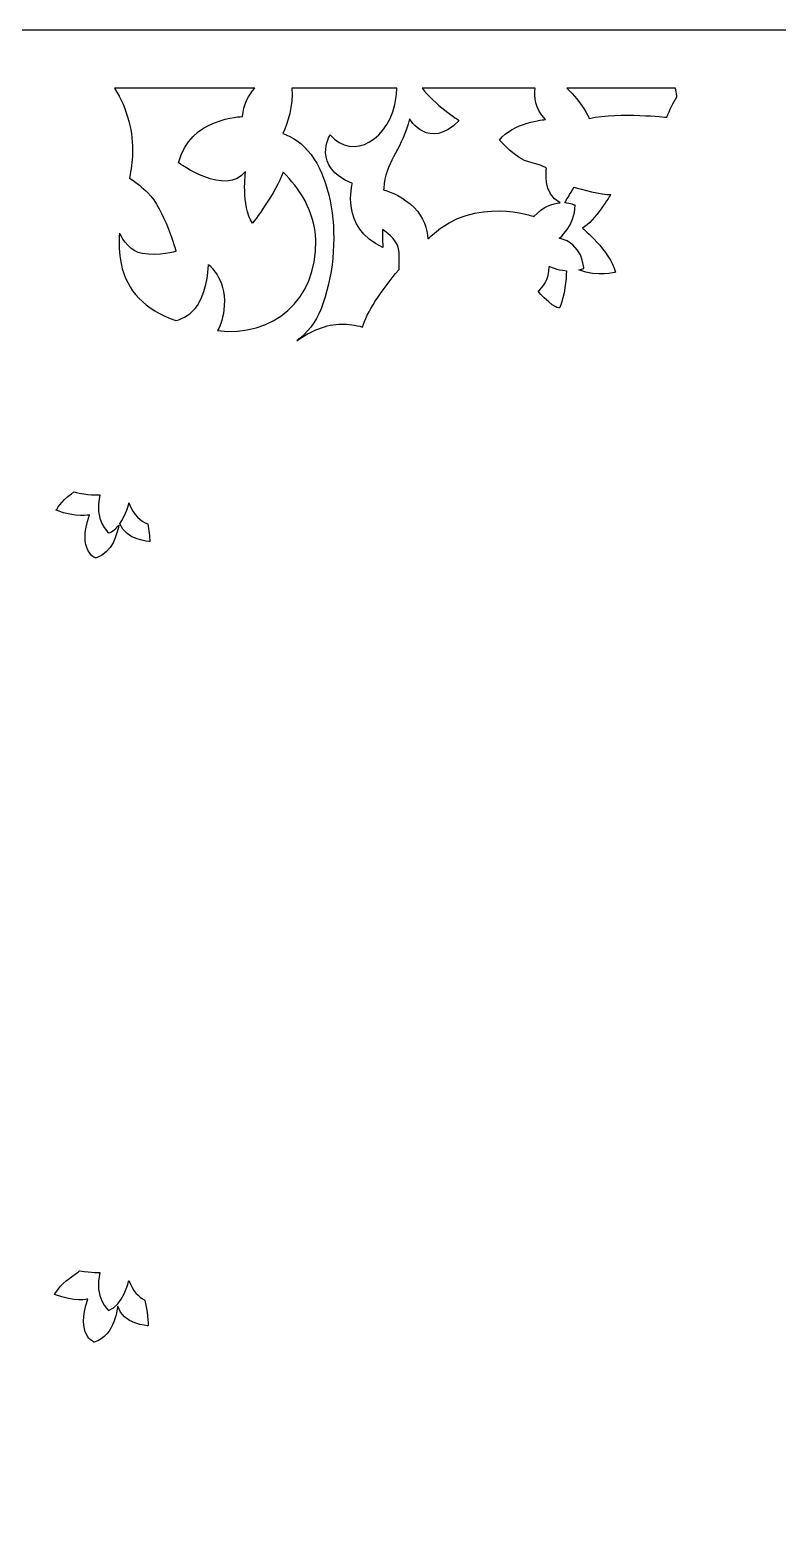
# Model space of a CAD drawing. Header units: centimetres. Extents: x 11.4 to 36.6, y -4.4 to 10.5.
# Drawn here: x 15.98 to 19.7, y 3.03 to 10.51 of the extents above; entities that cross this region are included whole.
import ezdxf

# ---------------------------------------------------------------- set-up
doc = ezdxf.new("R2010")
doc.units = ezdxf.units.CM
doc.header["$MEASUREMENT"] = 0
doc.layers.add('layer 1', color=7, linetype='Continuous')

msp = doc.modelspace()

# ---------------------------------------------------------------- linework, layer by layer
at = {"layer": 'layer 1', "color": 250}
for points, knots in [([(11.37474, 10.50535), (11.37474, 10.50535), (23.53715, 10.50535), (23.53715, 10.50535), (23.53715, 10.50535), (23.53715, 10.50535), (23.53715, -4.44704), (23.53715, -4.44704), (23.53715, -4.44704), (23.53715, -4.44704), (11.37474, -4.44704), (11.37474, -4.44704), (11.37474, -4.44704), (11.37474, -4.44704), (11.37474, 10.50535), (11.37474, 10.50535)], [0, 0, 0, 0, 0.2, 0.2, 0.2, 0.2, 0.4, 0.4, 0.4, 0.4, 0.6, 0.6, 0.6, 0.6, 1, 1, 1, 1]), ([(16.40355, 10.2178), (16.40355, 10.2178), (17.10019, 10.2178), (17.10019, 10.2178), (17.10019, 10.2178), (17.06816, 10.18293), (17.04307, 10.13669), (17.03925, 10.07622), (17.03925, 10.07622), (17.03925, 10.07622), (16.77397, 10.07274), (16.7215, 9.84639), (16.7215, 9.84639), (16.7215, 9.84639), (16.95762, 9.67575), (17.05382, 9.8046), (17.05382, 9.8046), (17.05382, 9.8046), (17.0305, 9.63396), (17.08881, 9.54691), (17.08881, 9.54691), (17.08881, 9.54691), (17.20655, 9.70252), (17.23998, 9.80014), (17.23998, 9.80014), (17.3192, 9.72315), (17.39791, 9.60991), (17.40219, 9.46159), (17.40219, 9.46159), (17.41072, 9.16599), (17.18612, 8.97984), (16.91526, 9.01463), (16.91526, 9.01463), (16.93011, 9.04105), (16.94436, 9.08084), (16.94831, 9.13906), (16.94831, 9.13906), (16.95743, 9.27341), (16.86928, 9.3424), (16.86928, 9.3424), (16.86928, 9.3424), (16.86928, 9.3424), (16.87232, 9.22984), (16.81456, 9.13906), (16.81456, 9.13906), (16.78646, 9.09489), (16.74397, 9.07396), (16.70809, 9.06407), (16.70809, 9.06407), (16.55049, 9.12045), (16.46516, 9.2103), (16.43581, 9.34667), (16.43581, 9.34667), (16.42485, 9.39759), (16.42371, 9.4477), (16.42799, 9.49768), (16.42799, 9.49768), (16.44532, 9.46347), (16.48233, 9.40688), (16.54099, 9.39687), (16.54099, 9.39687), (16.6261, 9.38234), (16.70818, 9.40776), (16.70818, 9.40776), (16.70818, 9.40776), (16.70818, 9.40776), (16.65042, 9.61836), (16.56835, 9.69825), (16.56835, 9.69825), (16.54362, 9.72231), (16.51253, 9.74901), (16.47785, 9.77149), (16.47785, 9.77149), (16.4851, 9.81193), (16.49075, 9.85304), (16.49266, 9.89514), (16.49266, 9.89514), (16.49691, 9.9892), (16.46905, 10.11541), (16.40355, 10.2178)], [0, 0, 0, 0, 0.047619, 0.047619, 0.047619, 0.047619, 0.0952381, 0.0952381, 0.0952381, 0.0952381, 0.1428571, 0.1428571, 0.1428571, 0.1428571, 0.1904762, 0.1904762, 0.1904762, 0.1904762, 0.2380952, 0.2380952, 0.2380952, 0.2380952, 0.2857143, 0.2857143, 0.2857143, 0.2857143, 0.3333333, 0.3333333, 0.3333333, 0.3333333, 0.3809524, 0.3809524, 0.3809524, 0.3809524, 0.4285714, 0.4285714, 0.4285714, 0.4285714, 0.4761905, 0.4761905, 0.4761905, 0.4761905, 0.5238095, 0.5238095, 0.5238095, 0.5238095, 0.5714286, 0.5714286, 0.5714286, 0.5714286, 0.6190476, 0.6190476, 0.6190476, 0.6190476, 0.6666667, 0.6666667, 0.6666667, 0.6666667, 0.7142857, 0.7142857, 0.7142857, 0.7142857, 0.7619048, 0.7619048, 0.7619048, 0.7619048, 0.8095238, 0.8095238, 0.8095238, 0.8095238, 0.8571429, 0.8571429, 0.8571429, 0.8571429, 0.9047619, 0.9047619, 0.9047619, 0.9047619, 1, 1, 1, 1]), ([(17.28393, 10.2178), (17.28393, 10.2178), (17.80526, 10.2178), (17.80526, 10.2178), (17.80526, 10.2178), (17.80432, 10.20363), (17.80302, 10.18946), (17.80134, 10.17536), (17.80134, 10.17536), (17.77556, 9.95979), (17.58405, 9.8542), (17.47357, 9.98618), (17.47357, 9.98618), (17.47357, 9.98618), (17.37781, 9.82781), (17.58405, 9.74422), (17.58405, 9.74422), (17.58405, 9.74422), (17.52144, 9.52425), (17.73505, 9.42746), (17.73505, 9.42746), (17.73505, 9.42746), (17.73366, 9.46456), (17.73329, 9.51624), (17.73329, 9.51624), (17.76553, 9.49523), (17.81576, 9.45405), (17.81576, 9.40147), (17.81576, 9.40147), (17.81576, 9.3694), (17.81576, 9.34051), (17.81576, 9.31767), (17.81576, 9.31767), (17.72351, 9.20904), (17.65421, 9.10211), (17.63467, 9.03214), (17.63467, 9.03214), (17.59806, 9.04218), (17.56294, 9.04769), (17.53054, 9.04715), (17.53054, 9.04715), (17.45526, 9.04588), (17.37829, 9.01396), (17.30845, 8.96436), (17.30845, 8.96436), (17.36013, 9.00245), (17.40189, 9.05414), (17.42842, 9.12206), (17.42842, 9.12206), (17.55086, 9.43547), (17.49401, 9.87425), (17.271, 9.97872), (17.271, 9.97872), (17.25992, 9.98391), (17.24947, 9.9884), (17.23958, 9.99233), (17.23958, 9.99233), (17.26335, 10.04469), (17.29126, 10.12921), (17.28393, 10.2178)], [0, 0, 0, 0, 0.0625, 0.0625, 0.0625, 0.0625, 0.125, 0.125, 0.125, 0.125, 0.1875, 0.1875, 0.1875, 0.1875, 0.25, 0.25, 0.25, 0.25, 0.3125, 0.3125, 0.3125, 0.3125, 0.375, 0.375, 0.375, 0.375, 0.4375, 0.4375, 0.4375, 0.4375, 0.5, 0.5, 0.5, 0.5, 0.5625, 0.5625, 0.5625, 0.5625, 0.625, 0.625, 0.625, 0.625, 0.6875, 0.6875, 0.6875, 0.6875, 0.75, 0.75, 0.75, 0.75, 0.8125, 0.8125, 0.8125, 0.8125, 0.875, 0.875, 0.875, 0.875, 1, 1, 1, 1]), ([(17.93134, 10.2178), (17.93134, 10.2178), (18.49239, 10.2178), (18.49239, 10.2178), (18.49239, 10.2178), (18.48528, 10.17459), (18.49147, 10.11808), (18.54244, 10.06154), (18.54244, 10.06154), (18.54244, 10.06154), (18.37743, 10.04661), (18.31493, 9.95999), (18.31493, 9.95999), (18.31493, 9.95999), (18.39743, 9.86442), (18.46494, 9.84949), (18.46494, 9.84949), (18.53244, 9.83455), (18.54744, 9.81962), (18.54744, 9.81962), (18.54744, 9.81962), (18.54744, 9.81962), (18.52731, 9.69078), (18.6152, 9.64838), (18.6152, 9.64838), (18.57747, 9.64606), (18.53032, 9.63046), (18.48566, 9.58034), (18.48566, 9.58034), (18.48566, 9.58034), (18.19414, 9.68481), (17.98133, 9.4898), (17.98133, 9.4898), (17.974, 9.48308), (17.9667, 9.47627), (17.95945, 9.4694), (17.95945, 9.4694), (17.95538, 9.5176), (17.93929, 9.57774), (17.89097, 9.62453), (17.89097, 9.62453), (17.83666, 9.67714), (17.77901, 9.70197), (17.73921, 9.7136), (17.73921, 9.7136), (17.74014, 9.72424), (17.74121, 9.73449), (17.74241, 9.74422), (17.74241, 9.74422), (17.75715, 9.863), (17.83449, 9.92019), (17.86763, 10.06537), (17.86763, 10.06537), (17.86763, 10.06537), (17.96339, 9.9026), (18.11438, 10.05657), (18.11438, 10.05657), (18.11438, 10.05657), (17.98717, 10.13907), (17.93134, 10.2178)], [0, 0, 0, 0, 0.0625, 0.0625, 0.0625, 0.0625, 0.125, 0.125, 0.125, 0.125, 0.1875, 0.1875, 0.1875, 0.1875, 0.25, 0.25, 0.25, 0.25, 0.3125, 0.3125, 0.3125, 0.3125, 0.375, 0.375, 0.375, 0.375, 0.4375, 0.4375, 0.4375, 0.4375, 0.5, 0.5, 0.5, 0.5, 0.5625, 0.5625, 0.5625, 0.5625, 0.625, 0.625, 0.625, 0.625, 0.6875, 0.6875, 0.6875, 0.6875, 0.75, 0.75, 0.75, 0.75, 0.8125, 0.8125, 0.8125, 0.8125, 0.875, 0.875, 0.875, 0.875, 1, 1, 1, 1]), ([(18.64833, 10.2178), (18.64833, 10.2178), (19.18816, 10.2178), (19.18816, 10.2178), (19.18816, 10.2178), (19.19072, 10.20549), (19.19284, 10.19312), (19.19441, 10.18077), (19.19441, 10.18077), (19.19467, 10.17879), (19.19492, 10.17691), (19.19519, 10.17505), (19.19519, 10.17505), (19.17654, 10.14458), (19.15942, 10.11063), (19.14485, 10.07282), (19.14485, 10.07282), (19.14485, 10.07282), (18.91747, 10.09893), (18.76005, 10.06759), (18.76005, 10.06759), (18.76005, 10.06759), (18.72416, 10.14886), (18.64833, 10.2178)], [0, 0, 0, 0, 0.1428571, 0.1428571, 0.1428571, 0.1428571, 0.2857143, 0.2857143, 0.2857143, 0.2857143, 0.4285714, 0.4285714, 0.4285714, 0.4285714, 0.5714286, 0.5714286, 0.5714286, 0.5714286, 0.7142857, 0.7142857, 0.7142857, 0.7142857, 1, 1, 1, 1]), ([(18.68497, 9.7268), (18.66327, 9.69085), (18.64604, 9.66125), (18.63852, 9.64822), (18.63852, 9.64822), (18.66939, 9.6459), (18.68972, 9.63606), (18.68972, 9.63606), (18.68972, 9.63606), (18.68972, 9.53507), (18.61101, 9.47239), (18.61101, 9.47239), (18.61101, 9.47239), (18.72761, 9.45149), (18.73344, 9.32265), (18.73344, 9.32265), (18.73344, 9.32265), (18.72512, 9.31956), (18.71676, 9.31719), (18.70846, 9.31541), (18.70846, 9.31541), (18.80252, 9.27798), (18.89013, 9.30413), (18.89013, 9.30413), (18.89013, 9.30413), (18.86321, 9.41133), (18.72681, 9.52281), (18.72681, 9.52281), (18.72681, 9.52281), (18.78783, 9.55712), (18.8668, 9.69004), (18.8668, 9.69004), (18.8668, 9.69004), (18.82115, 9.68652), (18.71987, 9.71608), (18.68497, 9.7268)], [0, 0, 0, 0, 0.1, 0.1, 0.1, 0.1, 0.2, 0.2, 0.2, 0.2, 0.3, 0.3, 0.3, 0.3, 0.4, 0.4, 0.4, 0.4, 0.5, 0.5, 0.5, 0.5, 0.6, 0.6, 0.6, 0.6, 0.7, 0.7, 0.7, 0.7, 0.8, 0.8, 0.8, 0.8, 1, 1, 1, 1]), ([(18.64734, 9.3117), (18.59833, 9.31548), (18.56145, 9.33309), (18.56145, 9.33309), (18.56145, 9.33309), (18.56145, 9.26471), (18.52599, 9.22581), (18.50665, 9.20967), (18.50665, 9.20967), (18.51502, 9.19965), (18.52491, 9.18893), (18.53656, 9.17764), (18.53656, 9.17764), (18.60297, 9.11332), (18.61374, 9.12833), (18.61374, 9.12833), (18.61374, 9.12833), (18.63874, 9.18948), (18.64557, 9.26666), (18.64734, 9.3117)], [0, 0, 0, 0, 0.1666667, 0.1666667, 0.1666667, 0.1666667, 0.3333333, 0.3333333, 0.3333333, 0.3333333, 0.5, 0.5, 0.5, 0.5, 0.6666667, 0.6666667, 0.6666667, 0.6666667, 1, 1, 1, 1]), ([(16.42403, 8.04886), (16.41027, 8.03111), (16.39357, 8.01652), (16.37374, 8.01038), (16.37374, 8.01038), (16.37374, 8.01038), (16.30112, 8.07235), (16.32965, 8.19937), (16.32965, 8.19937), (16.32965, 8.19937), (16.29173, 8.19584), (16.22846, 8.20777), (16.22846, 8.20777), (16.21917, 8.20953), (16.21082, 8.21185), (16.20332, 8.21455), (16.20332, 8.21455), (16.19898, 8.21147), (16.19418, 8.20812), (16.18885, 8.20445), (16.18885, 8.20445), (16.13828, 8.16959), (16.11299, 8.12312), (16.11299, 8.12312), (16.11299, 8.12312), (16.21414, 8.08362), (16.27833, 8.09988), (16.27833, 8.09988), (16.27833, 8.09988), (16.21609, 7.91864), (16.30945, 7.88611), (16.30945, 7.88611), (16.30945, 7.88611), (16.39316, 7.91018), (16.41757, 8.0095), (16.42403, 8.04886)], [0, 0, 0, 0, 0.1, 0.1, 0.1, 0.1, 0.2, 0.2, 0.2, 0.2, 0.3, 0.3, 0.3, 0.3, 0.4, 0.4, 0.4, 0.4, 0.5, 0.5, 0.5, 0.5, 0.6, 0.6, 0.6, 0.6, 0.7, 0.7, 0.7, 0.7, 0.8, 0.8, 0.8, 0.8, 1, 1, 1, 1]), ([(16.56846, 8.05495), (16.5365, 8.06776), (16.49538, 8.09616), (16.47489, 8.1591), (16.47489, 8.1591), (16.47489, 8.1591), (16.46047, 8.10027), (16.42919, 8.05585), (16.42919, 8.05585), (16.46014, 7.97394), (16.57789, 7.96744), (16.57789, 7.96744), (16.57789, 7.96744), (16.57889, 7.99013), (16.57372, 8.02572), (16.56846, 8.05495)], [0, 0, 0, 0, 0.2, 0.2, 0.2, 0.2, 0.4, 0.4, 0.4, 0.4, 0.6, 0.6, 0.6, 0.6, 1, 1, 1, 1]), ([(16.55331, 4.20427), (16.52444, 4.21953), (16.49225, 4.24806), (16.47489, 4.3014), (16.47489, 4.3014), (16.47489, 4.3014), (16.44377, 4.17437), (16.37374, 4.15269), (16.37374, 4.15269), (16.37374, 4.15269), (16.30112, 4.21465), (16.32965, 4.34167), (16.32965, 4.34167), (16.32965, 4.34167), (16.29249, 4.33822), (16.23036, 4.34972), (16.23036, 4.34972), (16.22386, 4.34406), (16.21019, 4.33327), (16.18165, 4.3136), (16.18165, 4.3136), (16.13107, 4.27875), (16.10579, 4.23227), (16.10579, 4.23227), (16.10579, 4.23227), (16.20694, 4.19277), (16.27113, 4.20904), (16.27113, 4.20904), (16.27113, 4.20904), (16.20888, 4.02779), (16.30225, 3.99526), (16.30225, 3.99526), (16.30225, 3.99526), (16.40729, 4.02547), (16.41896, 4.17418), (16.41896, 4.17418), (16.41896, 4.17418), (16.44425, 4.08356), (16.57068, 4.07659), (16.57068, 4.07659), (16.57068, 4.07659), (16.57225, 4.1122), (16.55863, 4.17955), (16.55331, 4.20427)], [0, 0, 0, 0, 0.0833333, 0.0833333, 0.0833333, 0.0833333, 0.1666667, 0.1666667, 0.1666667, 0.1666667, 0.25, 0.25, 0.25, 0.25, 0.3333333, 0.3333333, 0.3333333, 0.3333333, 0.4166667, 0.4166667, 0.4166667, 0.4166667, 0.5, 0.5, 0.5, 0.5, 0.5833333, 0.5833333, 0.5833333, 0.5833333, 0.6666667, 0.6666667, 0.6666667, 0.6666667, 0.75, 0.75, 0.75, 0.75, 0.8333333, 0.8333333, 0.8333333, 0.8333333, 1, 1, 1, 1])]:
    msp.add_open_spline(points, degree=3, knots=knots, dxfattribs=at)

doc.saveas('drawing.dxf')
